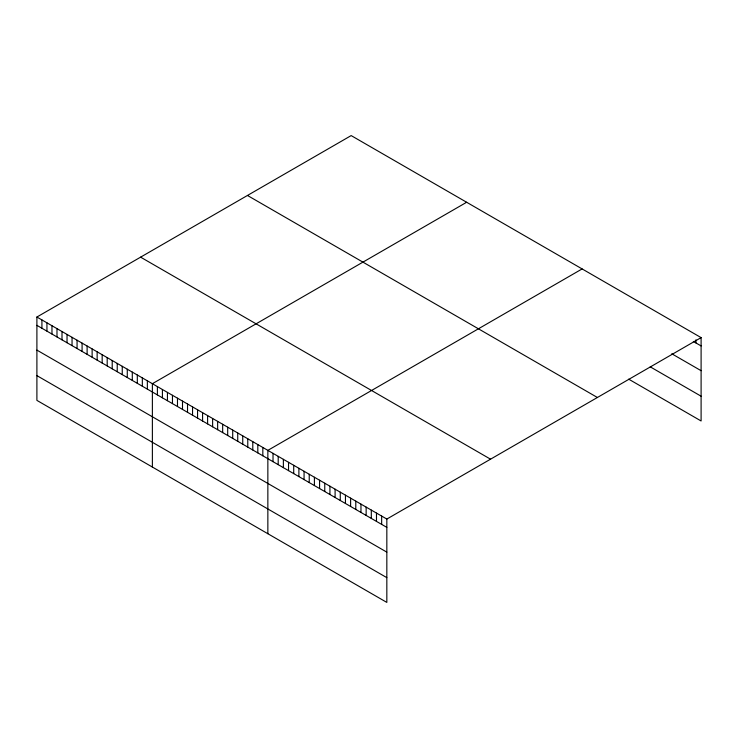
<?xml version="1.0" encoding="UTF-8"?>
<svg xmlns="http://www.w3.org/2000/svg" width="738" height="738" viewBox="0 0 738 738"><rect width="100%" height="100%" fill="white"/><g stroke="black" fill="none" stroke-linecap="round" stroke-linejoin="round"><path stroke-width="1.11" d="M36.9 317.026L386.832 519.054L386.832 602.411L36.9 400.383L36.9 317.026L351.168 135.589L701.1 337.617L701.1 420.974L628.684 379.157M466.647 202.258L152.379 383.695L152.379 467.053M582.125 268.927L267.857 450.364L267.857 533.722M386.832 519.054L701.1 337.617M693.342 341.454L701.1 345.928M671.783 353.77L701.1 370.697M650.233 366.841L701.1 396.205M247.461 195.459L597.393 397.487M140.607 257.156L490.539 459.184M36.9 325.347L386.832 527.375M36.9 350.107L386.832 552.135M36.9 375.624L386.832 577.651M695.925 339.821L695.925 342.949M381.657 516.074L381.657 524.386M376.481 513.085L376.481 521.397M371.306 510.096L371.306 518.417M366.14 507.107L366.14 515.428M360.965 504.128L360.965 512.44M355.79 501.139L355.79 509.451M350.615 498.15L350.615 506.471M345.449 495.17L345.449 503.482M340.273 492.181L340.273 500.493M335.098 489.193L335.098 497.504M329.923 486.204L329.923 494.525M324.757 483.224L324.757 491.536M319.582 480.235L319.582 488.547M314.406 477.246L314.406 485.567M309.231 474.257L309.231 482.578M304.065 471.278L304.065 479.589M298.89 468.289L298.89 476.6M293.715 465.3L293.715 473.621M288.54 462.311L288.54 470.632M283.374 459.331L283.374 467.643M278.198 456.342L278.198 464.654M273.023 453.353L273.023 461.674M262.829 447.468L262.829 455.789M257.811 444.571L257.811 452.883M252.793 441.675L252.793 449.986M247.774 438.769L247.774 447.09M242.747 435.872L242.747 444.193M237.728 432.975L237.728 441.296M232.71 430.079L232.71 438.39M227.691 427.182L227.691 435.494M222.664 424.276L222.664 432.597M217.645 421.38L217.645 429.7M212.627 418.483L212.627 426.795M207.609 415.586L207.609 423.898M202.581 412.69L202.581 421.001M197.563 409.784L197.563 418.105M192.544 406.887L192.544 415.208M187.526 403.99L187.526 412.302M182.498 401.094L182.498 409.406M177.48 398.188L177.48 406.509M172.461 395.291L172.461 403.612M167.443 392.395L167.443 400.706M162.415 389.498L162.415 397.81M157.397 386.601L157.397 394.913M147.36 380.799L147.36 389.12M142.333 377.902L142.333 386.214M137.314 375.005L137.314 383.317M132.296 372.1L132.296 380.421M127.277 369.203L127.277 377.524M122.25 366.306L122.25 374.618M117.231 363.41L117.231 371.721M112.213 360.513L112.213 368.825M107.195 357.607L107.195 365.928M102.167 354.71L102.167 363.031M97.148 351.814L97.148 360.126M92.13 348.917L92.13 357.229M87.112 346.011L87.112 354.332M82.084 343.115L82.084 351.436M77.066 340.218L77.066 348.53M72.047 337.321L72.047 345.633M67.029 334.425L67.029 342.736M62.001 331.519L62.001 339.84M56.983 328.622L56.983 336.943M51.964 325.726L51.964 334.037M46.946 322.829L46.946 331.141M41.918 319.923L41.918 328.244"/></g></svg>
